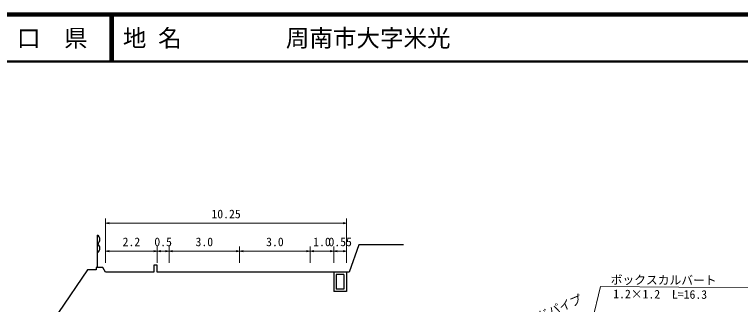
# Model space of a CAD drawing. Units: millimetres at full size, sheet at 1:1000, with parts at other scales. Extents: x 40000 to 680000, y 20000 to 380000.
# Drawn here: x 347354 to 501654, y 318445 to 380000 of the extents above; entities that cross this region are included whole.
import ezdxf
from ezdxf.enums import TextEntityAlignment as Align

# ---------------------------------------------------------------- set-up
doc = ezdxf.new("R2010")
doc.units = ezdxf.units.MM
doc.header["$LTSCALE"] = 1000
for name, color, linetype, lineweight in [('M-BGD', 7, 'Continuous', 25), ('M-STR-HTXT', 7, 'Continuous', 13), ('M-TTL', 2, 'Continuous', 140), ('M-TTL-LINE', 7, 'Continuous', 50)]:
    doc.layers.add(name, color=color, linetype=linetype, lineweight=lineweight)
doc.layers.add('M-TTL-TXT', color=7, linetype='Continuous')
doc.styles.add('ＭＳ ゴシック', font='')
doc.styles.get('ＭＳ ゴシック').set_extended_font_data('MS Gothic')

# ---------------------------------------------------------------- blocks, each defined once
blk = doc.blocks.new('open_arrow')
at = {"color": 0, "linetype": 'Continuous', "lineweight": -2}
blk.add_lwpolyline([(7.5, 1.25), (0, 0), (7.5, -1.25)], dxfattribs=at)

msp = doc.modelspace()

# ---------------------------------------------------------------- linework, layer by layer
at = {"layer": 'M-BGD'}
for p, q in [((365009, 326292), (365009, 333187)), ((415196, 325292), (415196, 321192)), ((415696, 324792), (415696, 321692)), ((417352, 324792), (415696, 324792)), ((417352, 324792), (417352, 321692)), ((417946, 325292), (417946, 321192)), ((417946, 321192), (415196, 321192)), ((417352, 321692), (415696, 321692))]:
    msp.add_line(p, q, dxfattribs=at)
msp.add_lwpolyline([(430021, 331111), (430064, 331111), (420562, 331111), (418511, 325292), (417946, 325292), (415196, 325292), (410196, 325292), (395196, 325292), (380196, 325292), (377696, 325292), (377696, 326792), (376946, 326792), (376946, 325292), (366696, 325292), (366127, 326292), (364742, 326292), (364742, 325798), (362872, 325794), (356714, 316706)], dxfattribs=at)
for centre in [(364383, 332249), (364383, 330375)]:
    msp.add_arc(centre, 1127, 303.74998, 56.25002, dxfattribs=at)
at = {"layer": 'M-STR-HTXT'}
for p, q in [((366696, 327292), (366696, 336693)), ((417946, 327292), (417946, 336693)), ((417946, 335693), (366696, 335693)), ((377696, 327292), (377696, 330768)), ((380196, 327292), (380196, 330768)), ((395196, 327292), (395196, 330768)), ((410196, 327292), (410196, 330768)), ((415196, 327292), (415196, 330768)), ((377696, 329768), (366696, 329768)), ((380196, 329768), (377696, 329768)), ((395196, 329768), (380196, 329768)), ((410196, 329768), (395196, 329768)), ((415196, 329768), (410196, 329768)), ((417946, 329768), (415196, 329768)), ((471889, 322239), (462603, 283815)), ((471889, 322239), (505574, 322001))]:
    msp.add_line(p, q, dxfattribs=at)
at = {"layer": 'M-TTL'}
msp.add_line((680000, 380000), (40000, 380000), dxfattribs=at)
at = {"layer": 'M-TTL-LINE'}
for p, q in [((367750, 380000), (367750, 370000)), ((368250, 380000), (368250, 370000)), ((40000, 370000), (680000, 370000))]:
    msp.add_line(p, q, dxfattribs=at)

# ---------------------------------------------------------------- block references
at = {"layer": 'M-STR-HTXT', "xscale": 100, "yscale": 100}
for p in [(366696, 335693), (366696, 329768), (377696, 329768), (380196, 329768), (395196, 329768), (410196, 329768), (415196, 329768)]:
    msp.add_blockref('open_arrow', p, dxfattribs=at)
at = {"layer": 'M-STR-HTXT', "xscale": 100, "yscale": 100, "rotation": 180}
for p in [(417946, 335693), (377696, 329768), (380196, 329768), (395196, 329768), (410196, 329768), (415196, 329768), (417946, 329768)]:
    msp.add_blockref('open_arrow', p, dxfattribs=at)

# ---------------------------------------------------------------- texts
at = {"layer": 'M-STR-HTXT', "style": 'ＭＳ ゴシック'}
for s, p in [('10.25', (392321, 336193)), ('2.2', (372196, 330268)), ('0.5', (378946, 330268)), ('3.0', (387696, 330268)), ('3.0', (402696, 330268)), ('1.0', (412696, 330268)), ('0.55', (416571, 330268))]:
    msp.add_text(s, height=1833, dxfattribs=at).set_placement(p, align=Align.BOTTOM_CENTER)
for s, rotation, p in [('ボックスカルバート', 359.595, (474060, 322224)), ('1.2×1.2\u3000L=16.3', 359.595, (474596, 319228)), ('ガードパイプ', 23.102, (454575, 312497))]:
    msp.add_text(s, height=1833, rotation=rotation, dxfattribs=at).set_placement(p, align=Align.BOTTOM_LEFT)
at = {"layer": 'M-TTL-TXT', "style": 'ＭＳ ゴシック'}
msp.add_text('山\u3000口\u3000県', height=3666, dxfattribs=at).set_placement((350375, 375000), align=Align.MIDDLE_CENTER)
for s, p in [('地 名', (370380, 375000)), ('周南市大字米光', (405024, 375000))]:
    msp.add_text(s, height=3666, dxfattribs=at).set_placement(p, align=Align.MIDDLE_LEFT)

doc.saveas('drawing.dxf')
